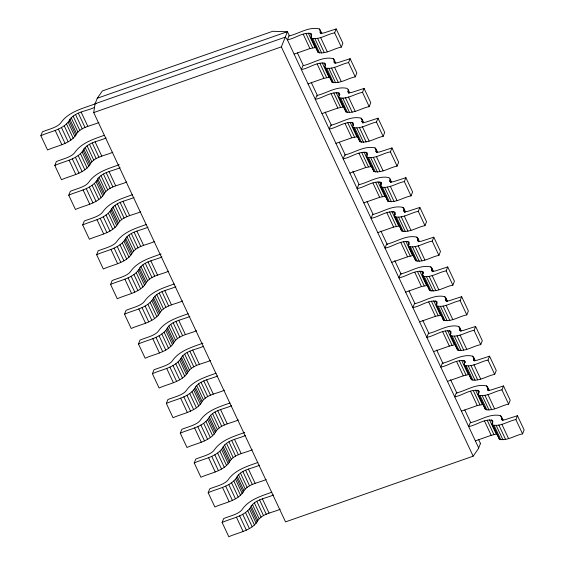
<?xml version="1.0" encoding="UTF-8"?>
<svg xmlns="http://www.w3.org/2000/svg" width="565" height="565" viewBox="0 0 565 565"><rect width="100%" height="100%" fill="white"/><g stroke="black" fill="none" stroke-linecap="round" stroke-linejoin="round"><path stroke-width="0.85" d="M320.885 33.759L320.143 32.17L320.362 30.256L319.296 28.921C308.822 26.329 298.8 33.801 288.941 35.998M334.183 61.684L334.106 62.305L335.137 62.976L337.482 62.786L350.131 58.689L356.826 72.963L355.265 76.868C347.673 78.217 340.052 84.15 332.114 82.264L324.769 67.101L325.581 64.219L325.179 63.358C316.993 61.486 309.196 68.266 301.35 69.58L302.882 65.752C312.742 63.555 322.763 56.076 333.237 58.668L334.303 60.01L334.085 61.924L334.925 63.273M348.774 93.26L348.033 91.671L348.245 89.757L347.178 88.423C336.712 85.823 326.683 93.303 316.824 95.499L315.291 99.327C323.145 98.013 330.935 91.233 339.12 93.105L339.53 93.967L338.71 96.855L346.055 112.011C353.994 113.904 361.614 107.964 369.206 106.623L370.767 102.717L364.072 88.437L351.43 92.533L349.078 92.731L348.047 92.053L348.125 91.438L348.866 93.02M362.716 123.008L361.974 121.426L362.193 119.512L361.12 118.17C350.653 115.578 340.624 123.05 330.765 125.253L329.24 129.081C337.086 127.768 344.883 120.988 353.061 122.859L353.471 123.721L352.659 126.602L359.997 141.766C367.942 143.651 375.555 137.719 383.148 136.37L384.709 132.464L378.02 118.184L365.371 122.287L363.02 122.478L361.988 121.807L362.066 121.185L362.815 122.775M376.007 150.933L375.937 151.554L376.961 152.232L379.313 152.034L391.962 147.938L398.65 162.219L397.089 166.124C389.497 167.466 381.884 173.406 373.938 171.513L366.6 156.357L367.412 153.468L367.01 152.607C358.824 150.735 351.027 157.515 343.181 158.829L344.714 155.001C354.566 152.804 364.595 145.325 375.068 147.924L376.135 149.259L375.916 151.173L376.756 152.522M390.606 182.509L389.857 180.927L390.076 179.013L389.01 177.671C378.536 175.079 368.514 182.552 358.655 184.755L357.122 188.583C364.969 187.269 372.766 180.489 380.951 182.361L381.354 183.215L380.542 186.104L387.887 201.267C395.825 203.153 403.445 197.213 411.03 195.871L412.598 191.966L405.903 177.685L393.254 181.789L390.902 181.979L389.878 181.309L389.956 180.687L390.698 182.276M404.547 212.263L403.798 210.674L404.017 208.76L402.951 207.426C392.484 204.827 382.456 212.306 372.596 214.502L371.064 218.33C378.917 217.017 386.707 210.237 394.893 212.108L395.295 212.97L394.483 215.851L401.828 231.014C409.766 232.907 417.387 226.968 424.979 225.626L426.54 221.72L419.844 207.44L407.203 211.536L404.851 211.734L403.82 211.056L403.897 210.434L404.639 212.023M417.839 240.189L417.761 240.81L418.792 241.481L421.144 241.29L433.786 237.187L440.481 251.467L438.92 255.373C431.328 256.715 423.715 262.654 415.769 260.769L408.431 245.606L409.244 242.717L408.834 241.862C400.656 239.991 392.859 246.771 385.012 248.084L386.538 244.257C396.397 242.053 406.426 234.581 416.892 237.173L417.966 238.515L417.747 240.422L418.58 241.778M432.43 271.765L431.688 270.176L431.907 268.262L430.834 266.927C420.367 264.328 410.338 271.807 400.486 274.004L398.954 277.832C406.8 276.518 414.597 269.738 422.775 271.61L423.185 272.471L422.373 275.353L429.711 290.516C437.656 292.409 445.269 286.469 452.862 285.127L454.422 281.222L447.734 266.941L435.085 271.038L432.734 271.235L431.702 270.557L431.78 269.936L432.529 271.525M446.371 301.512L445.63 299.923L445.849 298.009L444.782 296.674C434.308 294.082 424.287 301.555 414.428 303.758L412.895 307.586C420.741 306.265 428.538 299.492 436.724 301.364L437.126 302.219L436.314 305.107L443.652 320.27C451.597 322.156 459.218 316.216 466.803 314.875L468.371 310.969L461.676 296.689L449.027 300.792L446.675 300.983L445.651 300.305L445.729 299.69L446.47 301.272M459.67 329.437L459.592 330.059L460.623 330.737L462.968 330.539L475.617 326.443L482.312 340.723L480.751 344.629C473.159 345.971 465.539 351.91 457.601 350.018L450.256 334.854L451.068 331.973L450.665 331.111C442.48 329.24 434.683 336.02 426.836 337.333L428.369 333.505C438.228 331.309 448.257 323.83 458.724 326.429L459.79 327.764L459.571 329.678L460.411 331.026M474.261 361.014L473.519 359.425L473.738 357.511L472.665 356.176C462.198 353.584 452.17 361.056 442.31 363.26L440.785 367.088C448.631 365.767 456.421 358.994 464.607 360.865L465.016 361.72L464.197 364.609L471.542 379.772C479.48 381.658 487.101 375.718 494.693 374.376L496.254 370.47L489.558 356.19L476.916 360.286L474.565 360.484L473.534 359.806L473.611 359.192L474.353 360.774M488.202 390.761L487.461 389.179L487.68 387.265L486.606 385.93C476.14 383.331 466.111 390.811 456.259 393.007L454.726 396.835C462.573 395.521 470.37 388.741 478.548 390.613L478.958 391.474L478.145 394.356L485.483 409.519C493.429 411.412 501.042 405.472 508.634 404.13L510.195 400.225L503.507 385.944L490.858 390.041L488.506 390.238L487.475 389.56L487.553 388.939L488.301 390.528M501.501 418.693L501.423 419.308L502.447 419.986L504.799 419.788L517.448 415.692L524.136 429.972L522.576 433.878C514.99 435.22 507.37 441.159 499.425 439.273L492.087 424.11L492.899 421.222L492.496 420.36C484.311 418.495 476.514 425.268 468.668 426.582L470.2 422.761C480.059 420.558 490.081 413.086 500.555 415.678L501.621 417.012L501.402 418.926L502.243 420.275M320.984 33.519L320.242 31.937L320.164 32.551L321.188 33.229L323.54 33.031L336.189 28.935L342.877 43.215L341.317 47.121C333.731 48.463 326.111 54.402 318.166 52.517L310.828 37.354L311.64 34.465L311.237 33.603C303.052 31.732 295.255 38.512 287.408 39.825L285.269 37.142L287.416 31.774L272.726 31.287L102.357 90.951L97.286 98.239L95.082 103.741L93.705 112.576L285.53 521.883L473.166 456.181L478.237 448.893L480.497 443.532L478.626 439.535M317.523 51.634L317.671 50.391M359.347 140.883L359.502 139.647M401.178 230.132L401.334 228.896M443.009 319.387L443.165 318.144M484.834 408.636L484.989 407.4M98.903 122.464C91.396 125.967 80.061 126.807 75.858 135.077C69.481 144.195 56.938 145.671 47.552 149.993L40.864 135.713L42.424 131.807C47.912 129.47 57.213 127.556 60.681 123.029C68.556 111.376 83.804 108.24 96.114 103.522M40.864 135.713C50.25 131.391 62.786 129.915 69.163 120.797C73.916 111.849 86.487 111.369 94.581 107.35M112.845 152.218C105.337 155.721 94.002 156.562 89.8 164.825C83.422 173.949 70.879 175.418 61.493 179.741L54.805 165.46L56.366 161.562C61.853 159.224 71.155 157.303 74.622 152.783C81.254 142.768 93.783 139.082 104.518 135.219M54.805 165.46C64.191 161.138 76.734 159.669 83.104 150.544C87.307 142.281 98.642 141.441 106.149 137.938M126.786 181.965C119.279 185.468 107.943 186.309 103.741 194.572C97.371 203.697 84.828 205.173 75.442 209.495L68.746 195.215L70.307 191.309C75.795 188.971 85.103 187.057 88.571 182.53C95.372 172.283 108.282 168.66 119.25 164.69M68.746 195.215C78.132 190.892 90.675 189.416 97.046 180.292C101.248 172.028 112.59 171.188 120.098 167.685M140.727 211.72C133.22 215.223 121.885 216.063 117.682 224.326C111.312 233.451 98.769 234.92 89.383 239.242L82.688 224.962L84.249 221.056C89.743 218.719 99.045 216.805 102.512 212.285C109.137 202.27 121.666 198.583 132.401 194.72M82.688 224.962C92.074 220.64 104.617 219.171 110.994 210.046C115.196 201.783 126.532 200.942 134.039 197.439M154.676 241.467C147.168 244.97 135.833 245.81 131.631 254.073C125.253 263.198 112.71 264.667 103.324 268.997L96.629 254.716L98.197 250.811C103.685 248.473 112.986 246.559 116.454 242.032C123.078 232.017 135.614 228.331 146.342 224.467M96.629 254.716C106.015 250.387 118.558 248.918 124.936 239.793C129.138 231.53 140.473 230.69 147.981 227.187M168.617 271.214C161.11 274.717 149.774 275.565 145.572 283.828C139.195 292.953 126.652 294.422 117.266 298.744L110.578 284.463L112.138 280.558C117.626 278.22 126.927 276.306 130.395 271.786C137.196 261.531 150.113 257.908 161.082 253.939M110.578 284.463C119.964 280.141 132.507 278.672 138.877 269.547C143.079 261.284 154.415 260.444 161.922 256.934M182.559 300.968C175.051 304.471 163.716 305.312 159.514 313.575C153.136 322.7 140.6 324.169 131.214 328.498L124.519 314.218L126.08 310.312C131.567 307.974 140.869 306.061 144.343 301.533C150.968 291.519 163.497 287.832 174.232 283.969M124.519 314.218C133.905 309.888 146.448 308.419 152.818 299.295C157.021 291.031 168.356 290.191 175.863 286.688M196.5 330.716C188.993 334.219 177.657 335.066 173.455 343.329C167.085 352.454 154.542 353.923 145.156 358.245L138.46 343.965L140.021 340.059C145.509 337.722 154.817 335.808 158.285 331.288C164.909 321.273 177.438 317.587 188.173 313.723M138.46 343.965C147.846 339.643 160.389 338.174 166.767 329.049C170.969 320.786 182.304 319.938 189.812 316.435M210.448 360.47C202.941 363.973 191.599 364.813 187.396 373.077C181.026 382.201 168.483 383.67 159.097 388L152.402 373.719L153.97 369.814C159.457 367.476 168.758 365.562 172.226 361.035C179.027 350.787 191.945 347.164 202.906 343.195M152.402 373.719C161.788 369.39 174.331 367.921 180.708 358.796C184.91 350.533 196.246 349.693 203.753 346.19M224.39 390.217C216.882 393.72 205.547 394.568 201.345 402.831C194.967 411.949 182.424 413.425 173.038 417.747L166.35 403.466L167.911 399.561C173.399 397.223 182.7 395.309 186.168 390.782C192.792 380.775 205.328 377.088 216.063 373.218M341.317 47.121L334.628 32.841L336.189 28.935M166.35 403.466C175.736 399.144 188.279 397.675 194.65 388.55C198.852 380.287 210.187 379.44 217.695 375.937M238.331 419.972C230.824 423.475 219.488 424.315 215.286 432.578C208.909 441.703 196.366 443.172 186.98 447.501L180.292 433.221L181.852 429.315C187.34 426.978 196.641 425.057 200.116 420.537C206.741 410.522 219.269 406.835 230.004 402.972M355.265 76.868L348.57 62.588L350.131 58.689M180.292 433.221C189.678 428.892 202.221 427.423 208.591 418.298C212.793 410.035 224.128 409.194 231.636 405.691M252.273 449.719C244.765 453.222 233.43 454.069 229.228 462.332C222.857 471.45 210.314 472.926 200.928 477.248L194.233 462.968L195.794 459.063C201.281 456.725 210.59 454.811 214.057 450.284C220.859 440.036 233.769 436.413 244.737 432.444M369.206 106.623L362.511 92.342L364.072 88.437M194.233 462.968C203.619 458.646 216.162 457.17 222.539 448.052C226.742 439.789 238.077 438.941 245.584 435.438M266.214 479.473C258.706 482.976 247.371 483.817 243.169 492.08C236.799 501.204 224.256 502.673 214.87 507.003L208.174 492.722L209.735 488.817C215.23 486.479 224.531 484.558 227.999 480.038C234.623 470.024 247.152 466.337 257.887 462.474M383.148 136.37L376.452 122.089L378.02 118.184M208.174 492.722C217.56 488.393 230.103 486.924 236.481 477.799C240.683 469.536 252.018 468.696 259.526 465.193M280.162 509.22C272.655 512.723 261.32 513.571 257.117 521.834C250.74 530.952 238.197 532.428 228.811 536.75L222.123 522.47L223.684 518.564C229.171 516.226 238.472 514.312 241.94 509.785C248.565 499.771 261.101 496.084 271.829 492.221M397.089 166.124L390.401 151.844L391.962 147.938M222.123 522.47C231.509 518.147 244.045 516.671 250.422 507.554C254.624 499.291 265.96 498.443 273.467 494.94M411.03 195.871L404.342 181.591L405.903 177.685M424.979 225.626L418.284 211.345L419.844 207.44M438.92 255.373L432.225 241.093L433.786 237.187M452.862 285.127L446.173 270.847L447.734 266.941M466.803 314.875L460.115 300.594L461.676 296.689M480.751 344.629L474.056 330.348L475.617 326.443M494.693 374.376L487.998 360.096L489.558 356.19M508.634 404.13L501.939 389.85L503.507 385.944M522.576 433.878L515.887 419.597L517.448 415.692M473.166 456.181L281.342 46.874L285.269 37.142L95.082 103.741M97.286 98.239L287.168 31.746M93.705 112.576L281.342 46.874M294.104 54.106L309.938 48.562L316.167 47.404M308.045 83.86L323.879 78.316L330.108 77.158M321.986 113.607L337.821 108.063L344.05 106.905M335.928 143.362L351.762 137.818L357.998 136.659M349.876 173.109L365.71 167.565L371.94 166.407M363.818 202.863L379.652 197.319L385.881 196.161M377.759 232.611L393.593 227.066L399.822 225.908M391.7 262.365L407.534 256.821L412.556 255.634L405.861 241.354M405.642 292.112L421.476 286.568L427.712 285.41M419.59 321.866L435.424 316.315L441.653 315.164M433.532 351.614L449.366 346.07L454.387 344.883L447.692 330.603M447.473 381.368L463.307 375.817L468.329 374.637L461.633 360.357M461.414 411.115L477.248 405.571L483.485 404.413M475.363 440.862L491.197 435.318L496.211 434.139L489.523 419.859M310.828 37.354L311.477 38.236C319.416 40.122 327.036 34.183 334.628 32.841M324.769 67.101L325.419 67.984C333.364 69.869 340.978 63.937 348.57 62.588M338.71 96.855L339.36 97.738C347.305 99.624 354.919 93.684 362.511 92.342M352.659 126.602L353.302 127.485C361.247 129.371 368.867 123.438 376.452 122.089M366.6 156.357L367.25 157.232C375.188 159.125 382.809 153.186 390.401 151.844M380.542 186.104L381.191 186.987C389.13 188.872 396.75 182.94 404.342 181.591M394.483 215.851L395.133 216.734C403.078 218.627 410.691 212.687 418.284 211.345M408.431 245.606L409.074 246.488C417.019 248.374 424.64 242.434 432.225 241.093M422.373 275.353L423.023 276.236C430.961 278.128 438.581 272.189 446.173 270.847M436.314 305.107L436.964 305.99C444.902 307.876 452.523 301.936 460.115 300.594M450.256 334.854L450.905 335.737C458.851 337.63 466.464 331.69 474.056 330.348M464.197 364.609L464.847 365.491C472.792 367.377 480.405 361.438 487.998 360.096M478.145 394.356L478.788 395.239C486.733 397.131 494.354 391.192 501.939 389.85M492.087 424.11L492.736 424.993C500.675 426.879 508.295 420.939 515.887 419.597M480.144 443.49L480.497 443.532M287.416 31.774L289.195 35.355L287.408 39.825L478.703 448.003M320.362 30.256L321.852 33.434M334.303 60.01L335.794 63.181M348.245 89.757L349.735 92.935M362.193 119.512L363.676 122.683M376.135 149.259L377.618 152.43M390.076 179.013L391.566 182.184M404.017 208.76L405.508 211.931M417.966 238.515L419.449 241.686M431.907 268.262L433.39 271.433M445.849 298.009L447.339 301.187M459.79 327.764L461.28 330.935M473.738 357.511L475.222 360.689M487.68 387.265L489.163 390.436M501.621 417.012L503.111 420.191M319.296 28.921L320.412 31.301M333.237 58.668L333.979 60.257M361.12 118.17L361.868 119.759M362.61 121.348L363.352 122.93M375.068 147.924L375.81 149.506M402.951 207.426L403.693 209.008M404.441 210.597L405.183 212.186M416.892 237.173L418.75 241.142M430.834 266.927L432.698 270.889M444.782 296.674L447.014 301.435M458.724 326.429L460.955 331.189M472.665 356.176L474.522 360.145M486.606 385.93L488.096 389.101M500.555 415.678L502.779 420.438M320.581 37.474L327.276 51.754M334.522 67.228L341.218 81.508M348.464 96.975L355.159 111.256M362.412 126.73L369.1 141.01M376.354 156.477L383.042 170.757M390.295 186.231L396.99 200.511M404.236 215.978L410.932 230.259M418.178 245.733L424.873 260.013M432.126 275.48L438.814 289.76M446.068 305.234L452.763 319.515M460.009 334.981L466.704 349.262M473.95 364.736L480.645 379.016M487.899 394.483L494.587 408.763M501.84 424.23L508.528 438.511M317.587 38.314L324.282 52.594M331.528 68.061L338.223 82.342M345.476 97.816L352.165 112.096M359.418 127.563L366.106 141.843M373.359 157.317L380.054 171.598M387.3 187.064L393.996 201.345M401.249 216.812L407.937 231.092M415.19 246.566L421.878 260.846M429.132 276.313L435.827 290.594M443.073 306.068L449.768 320.348M457.014 335.815L463.71 350.095M470.963 365.569L477.651 379.85M484.904 395.316L491.599 409.597M498.846 425.071L505.541 439.351M314.966 38.731L321.662 53.011M328.908 68.478L335.603 82.758M342.856 98.232L349.544 112.513M356.798 127.98L363.486 142.26M370.739 157.734L377.434 172.014M384.68 187.481L391.375 201.762M398.622 217.235L405.317 231.516M412.57 246.983L419.258 261.263M426.511 276.737L433.207 291.017M440.453 306.484L447.148 320.765M454.394 336.239L461.089 350.512M468.343 365.986L475.031 380.266M482.284 395.733L488.972 410.013M496.225 425.487L502.921 439.768M339.12 93.105L339.862 94.694M380.951 182.361L381.693 183.943M422.775 271.61L423.524 273.199M464.607 360.865L465.348 362.448M478.548 390.613L479.297 392.202M312.883 38.703L319.578 52.983M326.831 68.457L333.52 82.737M340.773 98.204L347.461 112.484M354.714 127.951L361.409 142.232M368.655 157.706L375.351 171.986M382.597 187.453L389.292 201.733M396.545 217.207L403.233 231.488M410.487 246.954L417.182 261.235M424.428 276.709L431.123 290.989M438.369 306.456L445.065 320.736M452.318 336.21L459.006 350.491M466.259 365.958L472.947 380.238M480.201 395.712L486.896 409.992M494.142 425.459L500.837 439.74M310.079 33.137L311.569 36.315M324.02 62.892L325.511 66.063M337.962 92.639L339.452 95.81M351.91 122.393L353.393 125.564M365.852 152.14L367.335 155.311M379.793 181.895L380.909 184.275M393.734 211.642L395.225 214.813M407.683 241.389L409.166 244.567M421.624 271.144L422.74 273.524M435.566 300.891L437.056 304.069M449.507 330.645L450.997 333.816M463.448 360.392L464.564 362.772M477.397 390.147L478.88 393.318M491.338 419.894L492.828 423.072M380.697 184.868L381.813 187.248M422.528 274.117L423.644 276.497M311.477 38.236L318.166 52.517M325.419 67.984L332.114 82.264M339.36 97.738L346.055 112.011M353.302 127.485L359.997 141.766M367.25 157.232L373.938 171.513M381.191 186.987L387.887 201.267M395.133 216.734L401.828 231.014M409.074 246.488L415.769 260.769M423.023 276.236L429.711 290.516M436.964 305.99L443.652 320.27M450.905 335.737L457.601 350.018M464.847 365.491L471.542 379.772M478.788 395.239L485.483 409.519M492.736 424.993L499.425 439.273M308.264 33.102L314.952 47.382M322.205 62.849L328.901 77.13M336.147 92.604L342.842 106.884M350.088 122.351L356.783 136.631M364.037 152.105L370.725 166.385M377.978 181.852L384.666 196.133M391.919 211.6L398.615 225.88M419.802 271.101L426.497 285.382M433.75 300.855L440.439 315.136M475.575 390.104L482.27 404.385M305.926 33.49L312.615 47.771M319.868 63.245L326.556 77.525M333.809 92.992L340.504 107.272M347.75 122.739L354.446 137.02M361.692 152.494L368.387 166.774M375.64 182.241L382.328 196.521M389.582 211.995L396.277 226.275M403.523 241.742L410.218 256.023M417.464 271.497L424.16 285.777M431.413 301.244L438.101 315.524M445.354 330.998L452.042 345.279M459.296 360.745L465.991 375.026M473.237 390.5L479.932 404.78M487.185 420.247L493.874 434.527M303.243 34.281L309.938 48.562M317.184 64.036L323.879 78.316M331.125 93.783L337.821 108.063M345.074 123.537L351.762 137.818M359.015 153.285L365.71 167.565M372.957 183.039L379.652 197.319M386.898 212.786L393.593 227.066M400.846 242.54L407.534 256.821M414.788 272.288L421.476 286.568M428.729 302.035L435.424 316.315M442.67 331.789L449.366 346.07M456.619 361.536L463.307 375.817M470.56 391.291L477.248 405.571M484.502 421.038L491.197 435.318M297.437 52.926L303.426 65.71M311.287 82.483L317.65 96.064M325.136 112.04L331.5 125.614M339.36 142.394L345.349 155.17M352.843 171.146L359.206 184.727M367.066 201.5L373.055 214.283M380.916 231.057L387.279 244.638M394.766 260.613L401.129 274.187M408.996 290.961L414.985 303.744M422.846 320.517L428.835 333.301M436.696 350.074L443.059 363.655M450.545 379.631L456.908 393.205M464.776 409.985L470.765 422.761M81.127 112.068L87.815 126.348M95.068 141.815L101.764 156.095M109.01 171.569L115.705 185.85M122.951 201.317L129.646 215.597M136.9 231.071L143.588 245.351M150.841 260.818L157.529 275.099M164.782 290.572L171.478 304.853M178.724 320.32L185.419 334.6M192.672 350.067L199.36 364.347M206.613 379.821L213.302 394.102M220.555 409.568L227.25 423.849M234.496 439.323L241.191 453.603M248.438 469.07L255.133 483.35M262.386 498.824L269.074 513.105M78.309 113.198L85.004 127.478M92.25 142.952L98.946 157.232M106.192 172.699L112.887 186.98M120.14 202.447L126.828 216.727M134.082 232.201L140.77 246.481M148.023 261.948L154.718 276.228M161.964 291.702L168.66 305.983M175.906 321.45L182.601 335.73M189.854 351.204L196.542 365.484M203.796 380.951L210.491 395.232M217.737 410.706L224.432 424.986M231.678 440.453L238.374 454.733M245.627 470.207L252.315 484.488M259.568 499.954L266.263 514.235M75.569 114.582L82.264 128.862M89.517 144.336L96.205 158.617M103.459 174.084L110.154 188.364M117.4 203.838L124.095 218.118M131.341 233.585L138.037 247.865M145.29 263.339L151.978 277.62M159.231 293.087L165.919 307.367M173.173 322.841L179.868 337.121M187.114 352.588L193.809 366.869M201.062 382.336L207.751 396.616M215.004 412.09L221.692 426.37M228.945 441.837L235.64 456.117M242.886 471.591L249.582 485.872M256.828 501.339L263.523 515.619M73.125 116.115L79.82 130.395M87.067 145.869L93.762 160.149M101.015 175.616L107.703 189.897M114.956 205.37L121.652 219.651M128.898 235.118L135.593 249.398M142.839 264.872L149.534 279.152M156.788 294.619L163.476 308.9M170.729 324.366L177.417 338.647M184.67 354.121L191.365 368.401M198.612 383.868L205.307 398.148M212.553 413.622L219.248 427.903M226.501 443.37L233.19 457.65M240.443 473.124L247.138 487.404M254.384 502.871L261.079 517.152M71.162 117.675L77.85 131.956M85.103 147.43L91.798 161.71M99.045 177.177L105.74 191.457M112.986 206.931L119.681 221.212M126.934 236.679L133.623 250.959M140.876 266.433L147.564 280.713M154.817 296.18L161.512 310.46M168.758 325.934L175.454 340.208M182.707 355.682L189.395 369.962M196.648 385.429L203.336 399.709M210.59 415.183L217.285 429.464M224.531 444.93L231.226 459.211M238.472 474.685L245.168 488.965M252.421 504.432L259.109 518.712M69.82 119.144L76.515 133.425M83.768 148.899L90.457 163.179M97.71 178.646L104.398 192.926M111.651 208.4L118.346 222.681M125.592 238.148L132.288 252.428M139.534 267.902L146.229 282.182M153.482 297.649L160.17 311.929M167.424 327.403L174.119 341.684M181.365 357.151L188.06 371.431M195.306 386.905L202.002 401.185M209.255 416.652L215.943 430.933M223.196 446.407L229.884 460.687M237.138 476.154L243.833 490.434M251.079 505.901L257.774 520.181M69.163 120.797L75.858 135.077M83.104 150.544L89.8 164.825M97.046 180.292L103.741 194.572M110.994 210.046L117.682 224.326M124.936 239.793L131.631 254.073M138.877 269.547L145.572 283.828M152.818 299.295L159.514 313.575M166.767 329.049L173.455 343.329M180.708 358.796L187.396 373.077M194.65 388.55L201.345 402.831M208.591 418.298L215.286 432.578M222.539 448.052L229.228 462.332M236.481 477.799L243.169 492.08M250.422 507.554L257.117 521.834M68.217 122.308L74.905 136.589M82.158 152.063L88.853 166.343M96.099 181.81L102.795 196.09M110.048 211.564L116.736 225.845M123.989 241.312L130.677 255.592M137.931 271.066L144.626 285.346M151.872 300.813L158.567 315.093M165.813 330.567L172.509 344.848M179.762 360.315L186.45 374.595M193.703 390.062L200.398 404.342M207.645 419.816L214.34 434.097M221.586 449.563L228.281 463.844M235.534 479.318L242.223 493.598M249.476 509.065L256.164 523.345M66.536 124.01L73.231 138.291M80.477 153.758L87.172 168.038M94.419 183.512L101.114 197.792M108.367 213.259L115.055 227.54M122.308 243.014L129.004 257.287M136.25 272.761L142.945 287.041M150.191 302.508L156.886 316.788M164.14 332.262L170.828 346.543M178.081 362.01L184.769 376.29M192.022 391.764L198.718 406.044M205.964 421.511L212.659 435.792M219.905 451.266L226.6 465.546M233.854 481.013L240.542 495.293M247.795 510.767L254.49 525.047M64.226 125.776L70.922 140.056M78.175 155.53L84.863 169.811M92.116 185.278L98.811 199.558M106.058 215.032L112.753 229.312M119.999 244.779L126.694 259.06M133.947 274.534L140.636 288.814M147.889 304.281L154.577 318.561M161.83 334.035L168.525 348.315M175.772 363.782L182.467 378.063M189.72 393.537L196.408 407.817M203.661 423.284L210.35 437.564M217.603 453.031L224.298 467.311M231.544 482.785L238.239 497.066M245.485 512.533L252.181 526.813M61.444 127.506L68.139 141.787M75.385 157.261L82.08 171.541M89.334 187.008L96.022 201.288M103.275 216.762L109.97 231.043M117.216 246.51L123.912 260.79M131.158 276.264L137.853 290.544M145.106 306.011L151.794 320.291M159.048 335.765L165.736 350.046M172.989 365.513L179.684 379.793M186.93 395.267L193.626 409.547M200.879 425.014L207.567 439.295M214.82 454.769L221.508 469.049M228.761 484.516L235.457 498.796M242.703 514.263L249.398 528.543M58.357 129.088L65.053 143.369M72.306 158.843L78.994 173.123M86.247 188.59L92.935 202.87M100.189 218.344L106.884 232.625M114.13 248.091L120.825 262.372M128.071 277.846L134.767 292.126M142.02 307.593L148.708 321.873M155.961 337.34L162.656 351.621M169.903 367.095L176.598 381.375M183.844 396.842L190.539 411.122M197.792 426.596L204.481 440.877M211.734 456.343L218.422 470.624M225.675 486.098L232.37 500.378M239.617 515.845L246.312 530.125M55.172 130.416L61.86 144.697M69.114 160.17L75.802 174.451M83.055 189.918L89.75 204.198M96.996 219.672L103.692 233.952M110.938 249.419L117.633 263.7M124.886 279.174L131.574 293.454M138.828 308.921L145.523 323.201M152.769 338.675L159.464 352.956M166.71 368.422L173.406 382.703M180.659 398.177L187.347 412.457M194.6 427.924L201.288 442.204M208.541 457.678L215.237 471.959M222.483 487.425L229.178 501.706M236.431 517.18L243.12 531.46"/></g></svg>
